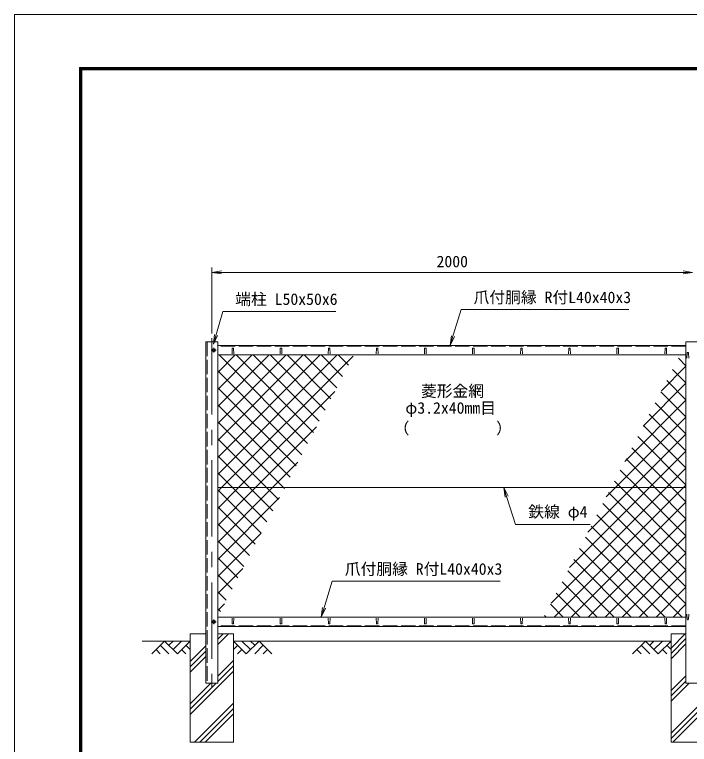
# Model space of a CAD drawing. Units: millimetres, scale not verified. Extents: x -4200 to 4200, y -2970 to 2970.
# Drawn here: x -4200 to -1394, y -66 to 2970 of the extents above; entities that cross this region are included whole.
import ezdxf
from ezdxf.enums import TextEntityAlignment as Align

# ---------------------------------------------------------------- set-up
doc = ezdxf.new("R2010")
doc.units = ezdxf.units.MM
doc.header["$LTSCALE"] = 10
doc.linetypes.add('DASHED', pattern=[7.5, 6, -1.5])
doc.linetypes.add('USER1', pattern=[50.8, 31.75, -6.35, 6.35, -6.35])
for name, color, linetype, lineweight in [('0-1_D-STR1', 1, 'Continuous', 18), ('0-2_D-BMK', 2, 'USER1', 13), ('0-3_D-STR-DIM', 7, 'Continuous', 13), ('0-4_D-STR3', 3, 'Continuous', 13), ('0-5_D-BGD', 7, 'Continuous', 18), ('0-6_D-STR4', 7, 'Continuous', 18), ('0-7_D-DCR-HCH', 7, 'Continuous', 13), ('0-8_D-STR-TXT', 7, 'Continuous', 13), ('0-9_0', 7, 'Continuous', 18), ('0-A_D-STR2', 7, 'Continuous', 13), ('0-B_D-TTL', 7, 'Continuous', 18)]:
    doc.layers.add(name, color=color, linetype=linetype, lineweight=lineweight)
doc.styles.add('ＭＳ ゴシック', font='')
doc.styles.get('ＭＳ ゴシック').set_extended_font_data('MS Gothic')

# ---------------------------------------------------------------- blocks, each defined once
blk = doc.blocks.new('_Open')
at = {"layer": '0-9_0'}
blk.add_line((-10, 1.667), (0, 0), dxfattribs=at)
blk.add_lwpolyline([(-10, -1.667), (0, 0), (-10, 0)], dxfattribs=at)

msp = doc.modelspace()

# ---------------------------------------------------------------- linework, layer by layer
at = {"layer": '0-1_D-STR1'}
for p, q in [((-3404.97, 1608.92), (-3404.97, 188.92)), ((-3354.97, 1608.92), (-3404.97, 1608.92)), ((-3354.97, 188.92), (-3354.97, 1608.92)), ((-1407.97, 1593.92), (-3354.97, 1593.92)), ((-3294.97, 1580.79), (-3295.72, 1559.29)), ((-3288.97, 1580.79), (-3288.22, 1559.29)), ((-3094.97, 1580.79), (-3095.72, 1559.29)), ((-3088.97, 1580.79), (-3088.22, 1559.29)), ((-2894.97, 1580.79), (-2895.72, 1559.29)), ((-2888.97, 1580.79), (-2888.22, 1559.29)), ((-2694.97, 1580.79), (-2695.72, 1559.29)), ((-2688.97, 1580.79), (-2688.22, 1559.29)), ((-2494.97, 1580.79), (-2495.72, 1559.29)), ((-2488.97, 1580.79), (-2488.22, 1559.29)), ((-2294.97, 1580.79), (-2295.72, 1559.29)), ((-2288.97, 1580.79), (-2288.22, 1559.29)), ((-2094.97, 1580.79), (-2095.72, 1559.29)), ((-2088.97, 1580.79), (-2088.22, 1559.29)), ((-1894.97, 1580.79), (-1895.72, 1559.29)), ((-1888.97, 1580.79), (-1888.22, 1559.29)), ((-1694.97, 1580.79), (-1695.72, 1559.29)), ((-1688.97, 1580.79), (-1688.22, 1559.29)), ((-1494.97, 1580.79), (-1495.72, 1559.29)), ((-1488.97, 1580.79), (-1488.22, 1559.29)), ((-1407.97, 1608.92), (-1351.97, 1608.92)), ((-1407.97, 188.92), (-1407.97, 1608.92)), ((-3354.97, 1553.92), (-1407.97, 1553.92)), ((-1402.97, 1562.3), (-1403.72, 1540.8)), ((-1396.97, 1562.3), (-1396.22, 1540.8)), ((-3354.97, 463.92), (-1407.97, 463.92)), ((-3294.97, 437.05), (-3295.72, 458.55)), ((-3288.97, 437.05), (-3288.22, 458.55)), ((-3094.97, 437.05), (-3095.72, 458.55)), ((-3088.97, 437.05), (-3088.22, 458.55)), ((-2894.97, 437.05), (-2895.72, 458.55)), ((-2888.97, 437.05), (-2888.22, 458.55)), ((-2694.97, 437.05), (-2695.72, 458.55)), ((-2688.97, 437.05), (-2688.22, 458.55)), ((-2494.97, 437.05), (-2495.72, 458.55)), ((-2488.97, 437.05), (-2488.22, 458.55)), ((-2294.97, 437.05), (-2295.72, 458.55)), ((-2288.97, 437.05), (-2288.22, 458.55)), ((-2094.97, 437.05), (-2095.72, 458.55)), ((-2088.97, 437.05), (-2088.22, 458.55)), ((-1894.97, 437.05), (-1895.72, 458.55)), ((-1888.97, 437.05), (-1888.22, 458.55)), ((-1694.97, 437.05), (-1695.72, 458.55)), ((-1688.97, 437.05), (-1688.22, 458.55)), ((-1494.97, 437.05), (-1495.72, 458.55)), ((-1488.97, 437.05), (-1488.22, 458.55)), ((-1402.97, 454.25), (-1403.72, 475.75)), ((-1396.97, 454.25), (-1396.22, 475.75)), ((-1407.97, 423.92), (-3354.97, 423.92)), ((-3404.97, 188.92), (-3354.97, 188.92)), ((-1407.97, 188.92), (-1351.97, 188.92))]:
    msp.add_line(p, q, dxfattribs=at)
at = {"layer": '0-1_D-STR1', "linetype": 'DASHED'}
for p, q in [((-3398.97, 1608.92), (-3398.97, 188.92)), ((-1407.97, 1590.92), (-3354.97, 1590.92)), ((-1407.97, 426.92), (-3354.97, 426.92))]:
    msp.add_line(p, q, dxfattribs=at)
at = {"layer": '0-1_D-STR1'}
for centre, start, end in [((-3291.97, 1579.54), 22.61986, 157.38014), ((-3091.97, 1579.54), 22.61986, 157.38014), ((-2891.97, 1579.54), 22.61986, 157.38014), ((-2691.97, 1579.54), 22.61986, 157.38014), ((-2491.97, 1579.54), 22.61986, 157.38014), ((-2291.97, 1579.54), 22.61986, 157.38014), ((-2091.97, 1579.54), 22.61986, 157.38014), ((-1891.97, 1579.54), 22.61986, 157.38014), ((-1691.97, 1579.54), 22.61986, 157.38014), ((-1491.97, 1579.54), 22.61986, 157.38014), ((-1399.97, 1561.05), 22.61986, 157.38014), ((-3291.97, 438.3), 202.61986, 337.38014), ((-3091.97, 438.3), 202.61986, 337.38014), ((-2891.97, 438.3), 202.61986, 337.38014), ((-2691.97, 438.3), 202.61986, 337.38014), ((-2491.97, 438.3), 202.61986, 337.38014), ((-2291.97, 438.3), 202.61986, 337.38014), ((-2091.97, 438.3), 202.61986, 337.38014), ((-1891.97, 438.3), 202.61986, 337.38014), ((-1691.97, 438.3), 202.61986, 337.38014), ((-1491.97, 438.3), 202.61986, 337.38014), ((-1399.97, 455.5), 202.61986, 337.38014)]:
    msp.add_arc(centre, 3.25, start, end, dxfattribs=at)
at = {"layer": '0-2_D-BMK'}
for p, q in [((-3379.97, 1623.92), (-3379.97, 173.92)), ((-3371.97, 1583.92), (-3371.97, 1563.92)), ((-3361.97, 1573.92), (-3381.97, 1573.92)), ((-3361.97, 443.92), (-3381.97, 443.92)), ((-3371.97, 453.92), (-3371.97, 433.92))]:
    msp.add_line(p, q, dxfattribs=at)
at = {"layer": '0-3_D-STR-DIM'}
for p, q in [((-3379.97, 1643.92), (-3379.97, 1917.7)), ((-3379.97, 1897.7), (-1379.97, 1897.7))]:
    msp.add_line(p, q, dxfattribs=at)
at = {"layer": '0-4_D-STR3'}
msp.add_line((-1407.97, 1002.17), (-3354.97, 1002.17), dxfattribs=at)
for points in [[(-3365.47, 1577.67), (-3371.97, 1581.42), (-3378.47, 1577.67), (-3378.47, 1570.16), (-3371.97, 1566.41), (-3365.47, 1570.16)], [(-3365.47, 447.67), (-3371.97, 451.42), (-3378.47, 447.67), (-3378.47, 440.16), (-3371.97, 436.41), (-3365.47, 440.16)]]:
    msp.add_lwpolyline(points, close=True, dxfattribs=at)
for centre in [(-3371.97, 1573.92), (-3371.97, 443.92)]:
    msp.add_circle(centre, 6.25, dxfattribs=at)
at = {"layer": '0-5_D-BGD'}
for p, q in [((-3469.97, 363.92), (-3669.97, 363.92)), ((-1469.97, 363.92), (-3289.97, 363.92))]:
    msp.add_line(p, q, dxfattribs=at)
at = {"layer": '0-6_D-STR4'}
for p, q in [((-3469.97, 393.92), (-3469.97, -56.08)), ((-3404.97, 393.92), (-3469.97, 393.92)), ((-3289.97, 393.92), (-3354.97, 393.92)), ((-3289.97, 393.92), (-3289.97, -56.08)), ((-1469.97, 393.92), (-1469.97, -56.08)), ((-1407.97, 393.92), (-1469.97, 393.92)), ((-3289.97, -56.08), (-3469.97, -56.08)), ((-1289.97, -56.08), (-1469.97, -56.08))]:
    msp.add_line(p, q, dxfattribs=at)
at = {"layer": '0-7_D-DCR-HCH'}
for p, q in [((-3354.97, 349.9), (-3310.96, 393.92)), ((-3354.97, 372), (-3333.05, 393.92)), ((-1469.97, 334.55), (-1410.61, 393.92)), ((-1469.97, 312.45), (-1407.97, 374.45)), ((-3576.4, 363.92), (-3629.61, 310.71)), ((-3594.14, 346.18), (-3558.5, 310.71)), ((-3576.4, 363.92), (-3523.19, 310.71)), ((-3558.66, 346.18), (-3540.92, 363.92)), ((-3540.92, 328.44), (-3505.45, 363.92)), ((-3523.19, 310.71), (-3469.97, 363.92)), ((-3487.71, 346.18), (-3469.97, 328.52)), ((-3469.97, 279.09), (-3404.97, 344.09)), ((-3236.76, 310.71), (-3289.97, 363.92)), ((-3272.24, 346.18), (-3289.97, 328.52)), ((-3219.03, 328.44), (-3254.5, 363.92)), ((-3183.55, 363.92), (-3236.76, 310.71)), ((-3201.2, 346.09), (-3219.03, 363.92)), ((-3165.81, 346.18), (-3201.45, 310.71)), ((-3183.55, 363.92), (-3130.34, 310.71)), ((-1576.4, 363.92), (-1629.61, 310.71)), ((-1594.14, 346.18), (-1558.5, 310.71)), ((-1576.4, 363.92), (-1523.19, 310.71)), ((-1558.66, 346.18), (-1540.92, 363.92)), ((-1540.92, 328.44), (-1505.45, 363.92)), ((-1523.19, 310.71), (-1469.97, 363.92)), ((-1487.71, 346.18), (-1469.97, 328.52)), ((-1469.97, 290.36), (-1407.97, 352.36)), ((-3611.87, 328.44), (-3594.05, 310.71)), ((-3505.45, 328.44), (-3487.63, 310.71)), ((-3469.97, 257), (-3404.97, 322)), ((-3254.5, 328.44), (-3272.32, 310.71)), ((-3148.08, 328.44), (-3165.89, 310.71)), ((-1611.87, 328.44), (-1594.05, 310.71)), ((-1505.45, 328.44), (-1487.63, 310.71)), ((-3469.97, 234.9), (-3404.97, 299.9)), ((-3354.97, 217.32), (-3289.97, 282.32)), ((-3354.97, 195.22), (-3289.97, 260.22)), ((-3469.97, 58.12), (-3289.97, 238.12)), ((-1469.97, 157.77), (-1407.97, 219.77)), ((-3469.97, 80.22), (-3361.28, 188.92)), ((-3469.97, 102.32), (-3383.37, 188.92)), ((-1469.97, 135.68), (-1407.97, 197.68)), ((-1469.97, 113.58), (-1394.64, 188.92)), ((-1469.97, -19), (-1289.97, 161)), ((-1469.97, -41.1), (-1289.97, 138.9)), ((-3451.6, -56.08), (-3289.97, 105.54)), ((-1462.86, -56.08), (-1289.97, 116.8)), ((-3429.5, -56.08), (-3289.97, 83.44)), ((-3407.4, -56.08), (-3289.97, 61.35))]:
    msp.add_line(p, q, dxfattribs=at)
at = {"layer": '0-8_D-STR-TXT'}
for points in [[(-2863.62, 1735.21), (-3334.59, 1735.21), (-3372.68, 1600.94)], [(-1645.07, 1742.79), (-2342.95, 1742.79), (-2388.31, 1595.83)], [(-1805.92, 848.54), (-2117.25, 848.54), (-2165.34, 1000.26)], [(-2180.85, 612.79), (-2878.73, 612.79), (-2924.09, 465.83)]]:
    msp.add_lwpolyline(points, dxfattribs=at)
at = {"layer": '0-A_D-STR2'}
for p, q in [((-3354.97, 1551.98), (-3353.04, 1553.92)), ((-3354.97, 1481.27), (-3282.33, 1553.92)), ((-3354.97, 1410.56), (-3211.62, 1553.92)), ((-3354.97, 1339.85), (-3140.91, 1553.92)), ((-3354.97, 1269.14), (-3070.2, 1553.92)), ((-3354.97, 1198.43), (-2999.48, 1553.92)), ((-3354.97, 1127.72), (-2928.77, 1553.92)), ((-3354.97, 1057.01), (-2858.06, 1553.92)), ((-2981.19, 1185.2), (-3349.91, 1553.92)), ((-3339.1, 1002.17), (-2791.97, 1549.3)), ((-2957.01, 1231.73), (-3279.19, 1553.92)), ((-2932.83, 1278.26), (-3208.48, 1553.92)), ((-2908.65, 1324.79), (-3137.77, 1553.92)), ((-2884.47, 1371.32), (-3067.06, 1553.92)), ((-2860.28, 1417.85), (-2996.35, 1553.92)), ((-2836.1, 1464.38), (-2925.64, 1553.92)), ((-2811.92, 1510.91), (-2854.93, 1553.92)), ((-1433.09, 1552.54), (-1431.72, 1553.92)), ((-1407.97, 1509.04), (-1439.38, 1540.45)), ((-3005.37, 1138.67), (-3354.97, 1488.28)), ((-1509.6, 1405.32), (-1407.97, 1506.95)), ((-1407.97, 1438.33), (-1463.56, 1493.92)), ((-1586.11, 1258.1), (-1407.97, 1436.24)), ((-1407.97, 1367.62), (-1487.74, 1447.39)), ((-3029.55, 1092.14), (-3354.97, 1417.56)), ((-3268.39, 1002.17), (-2868.48, 1402.08)), ((-1407.97, 1296.91), (-1511.92, 1400.86)), ((-3053.73, 1045.61), (-3354.97, 1346.85)), ((-1662.62, 1110.88), (-1407.97, 1365.53)), ((-1407.97, 1226.2), (-1536.1, 1354.33)), ((-1407.97, 1155.49), (-1560.28, 1307.8)), ((-3081, 1002.17), (-3354.97, 1276.14)), ((-1700.63, 1002.17), (-1407.97, 1294.82)), ((-3197.68, 1002.17), (-2944.99, 1254.86)), ((-1407.97, 1084.78), (-1584.47, 1261.27)), ((-1629.91, 1002.17), (-1407.97, 1224.11)), ((-1407.97, 1014.07), (-1608.65, 1214.74)), ((-3151.71, 1002.17), (-3354.97, 1205.43)), ((-1466.78, 1002.17), (-1632.83, 1168.21)), ((-3222.42, 1002.17), (-3354.97, 1134.72)), ((-1559.2, 1002.17), (-1407.97, 1153.4)), ((-3126.97, 1002.17), (-3021.5, 1107.64)), ((-1537.5, 1002.17), (-1657.01, 1121.68)), ((-3293.13, 1002.17), (-3354.97, 1064.01)), ((-1608.21, 1002.17), (-1681.19, 1075.15)), ((-1488.49, 1002.17), (-1407.97, 1082.69)), ((-3354.97, 986.3), (-3339.1, 1002.17)), ((-3354.97, 915.58), (-3268.39, 1002.17)), ((-3354.97, 844.87), (-3197.68, 1002.17)), ((-3354.97, 774.16), (-3126.97, 1002.17)), ((-3150.46, 859.5), (-3293.13, 1002.17)), ((-3126.28, 906.02), (-3222.42, 1002.17)), ((-3102.1, 952.55), (-3151.71, 1002.17)), ((-3077.91, 999.08), (-3081, 1002.17)), ((-1968.66, 522), (-1488.49, 1002.17)), ((-1892.15, 669.22), (-1559.2, 1002.17)), ((-1815.64, 816.44), (-1629.91, 1002.17)), ((-1739.13, 963.66), (-1700.63, 1002.17)), ((-1678.92, 1002.17), (-1705.37, 1028.62)), ((-1407.97, 731.22), (-1678.92, 1002.17)), ((-1407.97, 801.94), (-1608.21, 1002.17)), ((-1407.97, 872.65), (-1537.5, 1002.17)), ((-1407.97, 943.36), (-1466.78, 1002.17)), ((-3174.64, 812.97), (-3354.97, 993.3)), ((-1407.97, 660.51), (-1729.55, 982.09)), ((-3354.97, 703.45), (-3098.01, 960.42)), ((-1885.32, 463.92), (-1407.97, 941.26)), ((-3198.82, 766.44), (-3354.97, 922.59)), ((-1407.97, 589.8), (-1753.73, 935.56)), ((-1407.97, 519.09), (-1777.92, 889.03)), ((-3223, 719.91), (-3354.97, 851.88)), ((-1814.61, 463.92), (-1407.97, 870.55)), ((-1423.51, 463.92), (-1802.1, 842.5)), ((-3354.97, 632.74), (-3174.52, 813.2)), ((-1494.22, 463.92), (-1826.28, 795.97)), ((-1743.9, 463.92), (-1407.97, 799.84)), ((-3247.18, 673.38), (-3354.97, 781.17)), ((-1564.93, 463.92), (-1850.46, 749.45)), ((-1673.19, 463.92), (-1407.97, 729.13)), ((-3271.36, 626.85), (-3354.97, 710.46)), ((-1635.64, 463.92), (-1874.64, 702.92)), ((-3354.97, 562.03), (-3251.03, 665.98)), ((-3295.55, 580.32), (-3354.97, 639.75)), ((-1706.35, 463.92), (-1898.82, 656.39)), ((-1602.48, 463.92), (-1407.97, 658.42)), ((-1777.06, 463.92), (-1923, 609.86)), ((-1531.77, 463.92), (-1407.97, 587.71)), ((-3319.73, 533.79), (-3354.97, 569.04)), ((-1847.77, 463.92), (-1947.18, 563.33)), ((-3354.97, 491.32), (-3327.54, 518.76)), ((-1918.48, 463.92), (-1971.37, 516.8)), ((-1461.06, 463.92), (-1407.97, 517)), ((-3343.91, 487.26), (-3354.97, 498.33)), ((-1989.19, 463.92), (-1995.55, 470.27))]:
    msp.add_line(p, q, dxfattribs=at)
msp.add_lwpolyline([(-1956.03, 463.92), (-1417.78, 1002.17), (-1407.97, 1011.98)], dxfattribs=at)
at = {"layer": '0-B_D-TTL', "color": 2}
msp.add_lwpolyline([(-4200, 2970), (4200, 2970), (4200, -2970), (-4200, -2970)], close=True, dxfattribs=at)
at = {"layer": '0-B_D-TTL'}
for points in [[(-3930, 2750), (3930, 2750), (3930, -2750), (-3930, -2750)], [(-3927.5, 2747.5), (3927.5, 2747.5), (3927.5, -2747.5), (-3927.5, -2747.5)], [(-3925, 2745), (3925, 2745), (3925, -2745), (-3925, -2745)], [(-3922.5, 2742.5), (3922.5, 2742.5), (3922.5, -2742.5), (-3922.5, -2742.5)], [(-3920, 2740), (3920, 2740), (3920, -2740), (-3920, -2740)]]:
    msp.add_lwpolyline(points, close=True, dxfattribs=at)

# ---------------------------------------------------------------- block references
at = {"layer": '0-3_D-STR-DIM', "xscale": 4, "yscale": 4, "rotation": 180}
msp.add_blockref('_Open', (-3379.97, 1897.7), dxfattribs=at)
at = {"layer": '0-3_D-STR-DIM', "xscale": 4, "yscale": 4}
msp.add_blockref('_Open', (-1379.97, 1897.7), dxfattribs=at)
at = {"layer": '0-8_D-STR-TXT', "xscale": 4, "yscale": 4}
for p, rotation in [((-3373.23, 1599.01), 254.16392), ((-2388.9, 1593.92), 252.84683), ((-2165.95, 1002.17), 107.58773), ((-2924.68, 463.92), 252.84683)]:
    msp.add_blockref('_Open', p, dxfattribs=dict(at, rotation=rotation))

# ---------------------------------------------------------------- texts
at = {"layer": '0-3_D-STR-DIM', "style": 'ＭＳ ゴシック'}
msp.add_text('2000', height=48.09, dxfattribs=at).set_placement((-2445.24, 1904.45), align=Align.BOTTOM_LEFT)
at = {"layer": '0-8_D-STR-TXT', "style": 'ＭＳ ゴシック'}
for s, p in [('爪付胴縁 R付L40x40x3', (-2291.01, 1755.37)), ('端柱 L50x50x6', (-3282.4, 1747.79)), ('菱形金網', (-2509.92, 1365.72)), ('φ3.2x40mm目', (-2574.9, 1295.28)), ('（\u3000\u3000   \u3000\u3000）', (-2623.63, 1210.81)), ('鉄線 φ4', (-2063.53, 863.41)), ('爪付胴縁 R付L40x40x3', (-2826.79, 625.37))]:
    msp.add_text(s, height=48.09, dxfattribs=at).set_placement(p, align=Align.BOTTOM_LEFT)

doc.saveas('drawing.dxf')
